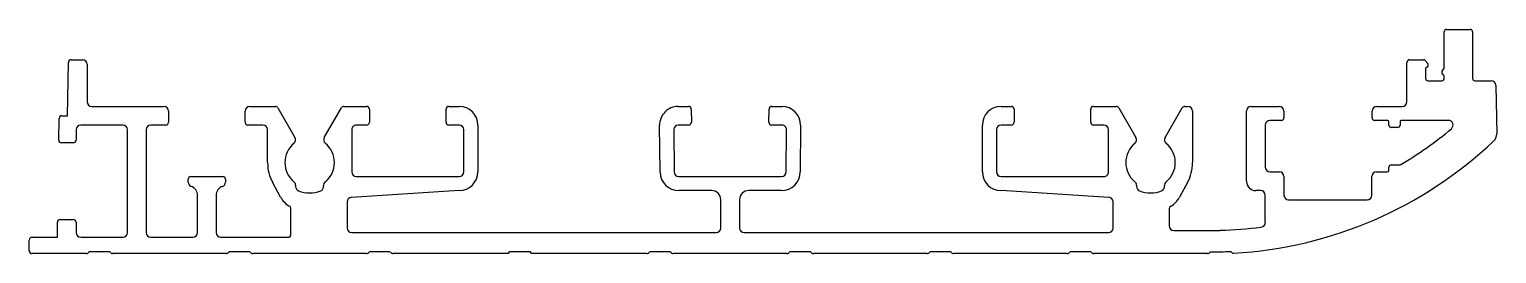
# Model space of a CAD drawing. Extents: x 2408 to 2565, y 1571 to 1595.
import ezdxf

# ---------------------------------------------------------------- set-up
doc = ezdxf.new("R2010")
doc.units = 0
doc.layers.get('0').update_dxf_attribs({"linetype": 'CONTINUOUS'})

msp = doc.modelspace()

# ---------------------------------------------------------------- linework, layer by layer
for p, q in [((2559.17, 1595.42), (2561.7, 1595.42)), ((2558.92, 1591.25), (2558.92, 1595.17)), ((2561.95, 1595.17), (2561.95, 1590.18)), ((2411.58, 1586.18), (2411.68, 1591.88)), ((2411.98, 1592.18), (2413.18, 1592.18)), ((2413.68, 1591.68), (2413.68, 1587.68)), ((2554.92, 1587.68), (2554.92, 1591.88)), ((2555.22, 1592.18), (2556.7, 1592.18)), ((2556.89, 1592.09), (2557.15, 1591.78)), ((2556.92, 1591.2), (2556.92, 1590.18)), ((2558.69, 1590.98), (2558.92, 1591.25)), ((2557.17, 1589.93), (2558.67, 1589.93)), ((2558.92, 1590.18), (2558.92, 1590.4)), ((2562.2, 1589.93), (2563.94, 1589.93)), ((2564.44, 1589.43), (2564.53, 1584.24)), ((2410.99, 1586.18), (2411.58, 1586.18)), ((2414.18, 1587.18), (2421.9, 1587.18)), ((2422.4, 1586.68), (2422.4, 1585.48)), ((2430.6, 1585.48), (2430.6, 1586.68)), ((2431.1, 1587.18), (2433.84, 1587.18)), ((2434.1, 1587.03), (2435.93, 1583.85)), ((2439.07, 1583.85), (2440.9, 1587.03)), ((2441.16, 1587.18), (2443.6, 1587.18)), ((2443.9, 1586.88), (2443.9, 1585.48)), ((2452.1, 1585.48), (2452.1, 1586.88)), ((2452.4, 1587.18), (2453.5, 1587.18)), ((2476.94, 1587.18), (2478.04, 1587.18)), ((2478.34, 1586.89), (2478.35, 1585.49)), ((2486.64, 1585.49), (2486.66, 1586.89)), ((2486.96, 1587.18), (2488.06, 1587.18)), ((2511.49, 1587.18), (2512.59, 1587.18)), ((2512.89, 1586.88), (2512.89, 1585.48)), ((2521.09, 1585.48), (2521.09, 1586.88)), ((2521.39, 1587.18), (2523.83, 1587.18)), ((2524.09, 1587.03), (2525.93, 1583.85)), ((2529.06, 1583.85), (2530.89, 1587.03)), ((2531.15, 1587.18), (2531.49, 1587.18)), ((2531.99, 1586.68), (2531.99, 1581.17)), ((2537.76, 1579.18), (2537.76, 1586.68)), ((2538.25, 1587.18), (2541.26, 1587.18)), ((2541.76, 1586.68), (2541.76, 1585.98)), ((2551.19, 1585.98), (2551.19, 1586.68)), ((2551.69, 1587.18), (2554.42, 1587.18)), ((2410.65, 1583.58), (2410.69, 1585.88)), ((2412.5, 1584.68), (2412.5, 1583.58)), ((2417.5, 1585.18), (2413, 1585.18)), ((2418, 1573.68), (2418, 1584.68)), ((2420, 1584.68), (2420, 1573.68)), ((2422.1, 1585.18), (2420.5, 1585.18)), ((2432.5, 1585.18), (2430.9, 1585.18)), ((2433, 1581.17), (2433, 1584.68)), ((2442, 1584.67), (2442, 1580.17)), ((2443.6, 1585.18), (2442.5, 1585.18)), ((2453.5, 1585.18), (2452.4, 1585.18)), ((2454, 1580.18), (2454, 1584.68)), ((2455.5, 1585.18), (2455.5, 1580.18)), ((2475, 1580.14), (2474.95, 1585.16)), ((2476.46, 1584.67), (2476.5, 1580.17)), ((2478.05, 1585.19), (2476.95, 1585.18)), ((2488.04, 1585.18), (2486.94, 1585.19)), ((2488.5, 1580.18), (2488.54, 1584.67)), ((2490.04, 1585.16), (2490, 1580.18)), ((2509.49, 1580.18), (2509.49, 1585.18)), ((2510.99, 1584.68), (2510.99, 1580.18)), ((2512.59, 1585.18), (2511.49, 1585.18)), ((2522.49, 1585.18), (2521.39, 1585.18)), ((2522.99, 1580.18), (2522.99, 1584.68)), ((2539.77, 1585.18), (2539.77, 1580.68)), ((2541.46, 1585.68), (2540.27, 1585.68)), ((2552.9, 1585.68), (2551.49, 1585.68)), ((2553, 1585.17), (2553, 1585.58)), ((2553.94, 1584.93), (2553.25, 1584.93)), ((2554.19, 1585.58), (2554.19, 1585.17)), ((2559.36, 1585.68), (2554.29, 1585.68)), ((2412.2, 1583.28), (2410.95, 1583.28)), ((2424.8, 1579.68), (2428.2, 1579.68)), ((2442.5, 1579.68), (2453.5, 1579.68)), ((2477, 1579.68), (2488, 1579.68)), ((2511.49, 1579.68), (2522.49, 1579.68)), ((2540.27, 1580.18), (2541.27, 1580.18)), ((2541.77, 1579.68), (2541.77, 1577.68)), ((2551.17, 1577.68), (2551.17, 1579.68)), ((2551.67, 1580.18), (2552.62, 1580.18)), ((2553, 1580.32), (2553, 1580.68)), ((2553.25, 1580.93), (2554.14, 1580.93)), ((2424.5, 1579.09), (2424.5, 1579.38)), ((2428.5, 1579.38), (2428.5, 1579.09)), ((2434.39, 1577.46), (2433.55, 1579.02)), ((2436, 1578.74), (2436, 1578.61)), ((2453.5, 1578.18), (2441.97, 1577.45)), ((2480.5, 1578.18), (2477, 1578.18)), ((2488, 1578.18), (2484.5, 1578.18)), ((2523.03, 1577.45), (2511.49, 1578.18)), ((2525.99, 1578.74), (2525.99, 1578.61)), ((2531.45, 1579.03), (2530.6, 1577.46)), ((2539.27, 1578.18), (2538.76, 1578.18)), ((2425.5, 1573.68), (2425.5, 1577.68)), ((2427.5, 1577.68), (2427.5, 1573.68)), ((2441.5, 1576.96), (2441.5, 1574.18)), ((2481.5, 1574.18), (2481.5, 1577.18)), ((2483.5, 1577.18), (2483.5, 1574.18)), ((2523.49, 1574.18), (2523.49, 1576.96)), ((2539.77, 1574.75), (2539.77, 1577.68)), ((2542.27, 1577.18), (2550.67, 1577.18)), ((2410.8, 1575.08), (2412.2, 1575.08)), ((2435.5, 1573.48), (2435.5, 1576.24)), ((2529.49, 1576.24), (2529.49, 1574.41)), ((2410.5, 1573.18), (2410.5, 1574.78)), ((2412.5, 1574.78), (2412.5, 1573.68)), ((2442, 1573.68), (2481, 1573.68)), ((2484, 1573.68), (2522.99, 1573.68)), ((2529.99, 1573.92), (2534.94, 1573.92)), ((2407.5, 1571.73), (2407.5, 1572.88)), ((2407.8, 1573.18), (2410.5, 1573.18)), ((2413, 1573.18), (2417.5, 1573.18)), ((2420.5, 1573.18), (2425, 1573.18)), ((2428, 1573.18), (2435.2, 1573.18)), ((2413.59, 1571.43), (2407.8, 1571.43)), ((2416.14, 1571.63), (2413.87, 1571.63)), ((2428.59, 1571.43), (2416.42, 1571.43)), ((2431.14, 1571.63), (2428.87, 1571.63)), ((2443.58, 1571.43), (2431.42, 1571.43)), ((2446.13, 1571.63), (2443.87, 1571.63)), ((2458.75, 1571.43), (2446.42, 1571.43)), ((2458.87, 1571.63), (2458.75, 1571.43)), ((2461.12, 1571.63), (2458.87, 1571.63)), ((2461.25, 1571.43), (2461.12, 1571.63)), ((2473.58, 1571.43), (2461.25, 1571.43)), ((2476.13, 1571.63), (2473.86, 1571.63)), ((2488.58, 1571.43), (2476.41, 1571.43)), ((2491.13, 1571.63), (2488.86, 1571.63)), ((2503.58, 1571.43), (2491.41, 1571.43)), ((2506.13, 1571.63), (2503.86, 1571.63)), ((2518.58, 1571.43), (2506.41, 1571.43)), ((2521.13, 1571.63), (2518.86, 1571.63)), ((2533.58, 1571.43), (2521.41, 1571.43))]:
    msp.add_line(p, q)
for centre, radius, start, end in [((2559.17, 1595.17), 0.25, 90, 180), ((2561.7, 1595.17), 0.25, 0, 90), ((2411.98, 1591.88), 0.3, 90, 179), ((2413.18, 1591.68), 0.5, 0, 90), ((2555.22, 1591.88), 0.3, 90, 180), ((2556.7, 1591.93), 0.25, 40.0241, 90), ((2557.12, 1591.2), 0.2, 111.4351, 180), ((2556.96, 1591.62), 0.25, 291.4351, 40), ((2558.89, 1590.82), 0.25, 140, 248.5651), ((2557.17, 1590.18), 0.25, 180, 270), ((2558.67, 1590.18), 0.25, 270, 0), ((2558.72, 1590.4), 0.2, 0, 68.5651), ((2562.2, 1590.18), 0.25, 180, 270), ((2563.94, 1589.43), 0.5, 1, 90), ((2414.18, 1587.68), 0.5, 180, 270), ((2554.42, 1587.68), 0.5, 270, 360), ((2410.99, 1585.88), 0.3, 90, 179), ((2421.9, 1586.68), 0.5, 360, 90), ((2431.1, 1586.68), 0.5, 90, 180), ((2433.84, 1586.88), 0.3, 30, 90), ((2441.16, 1586.88), 0.3, 90, 150), ((2443.6, 1586.88), 0.3, 0, 90), ((2452.4, 1586.88), 0.3, 90, 180), ((2453.5, 1585.18), 2, 0, 90), ((2476.95, 1585.18), 2, 90.5, 180.5018), ((2478.04, 1586.88), 0.3, 0.5, 90.5), ((2486.96, 1586.88), 0.3, 89.5, 179.5), ((2488.04, 1585.18), 2, 359.5, 89.5), ((2511.49, 1585.18), 2, 90, 180), ((2512.59, 1586.88), 0.3, 360, 90), ((2521.39, 1586.88), 0.3, 90, 180), ((2523.83, 1586.88), 0.3, 30, 90), ((2531.15, 1586.88), 0.3, 90, 150), ((2531.49, 1586.68), 0.5, 360, 90), ((2538.25, 1586.68), 0.495, 90, 180), ((2541.26, 1586.68), 0.5, 360, 90), ((2541.46, 1585.98), 0.3, 270, 0), ((2551.69, 1586.68), 0.5, 90, 180), ((2551.49, 1585.98), 0.3, 180, 270), ((2413, 1584.68), 0.5, 90, 180), ((2417.5, 1584.68), 0.5, 0, 90), ((2420.5, 1584.68), 0.5, 90, 180), ((2422.1, 1585.48), 0.3, 270, 0), ((2430.9, 1585.48), 0.3, 180, 270), ((2432.5, 1584.68), 0.5, 0, 90), ((2442.5, 1584.68), 0.5, 90, 180.6583), ((2443.6, 1585.48), 0.3, 270, 0), ((2452.4, 1585.48), 0.3, 180, 270), ((2453.5, 1584.68), 0.5, 0, 90), ((2476.96, 1584.68), 0.5, 90.5, 180.5), ((2478.05, 1585.49), 0.3, 270.5, 0.5), ((2486.94, 1585.49), 0.3, 179.5, 269.5), ((2488.04, 1584.68), 0.5, 359.4998, 89.5), ((2511.49, 1584.68), 0.5, 90, 180), ((2512.59, 1585.48), 0.3, 270, 0), ((2521.39, 1585.48), 0.3, 180, 270), ((2522.49, 1584.68), 0.5, 0.6583, 90), ((2540.27, 1585.18), 0.5, 90, 180), ((2552.9, 1585.58), 0.1, 0, 90), ((2553.25, 1585.17), 0.247, 180, 270), ((2553.94, 1585.17), 0.247, 270, 360), ((2554.29, 1585.58), 0.1, 90, 180), ((2533.93, 1615.46), 40.05, 300.5158, 310.0223), ((2559.36, 1585.18), 0.5, 310.0223, 90), ((2410.95, 1583.58), 0.3, 179, 270), ((2412.2, 1583.58), 0.3, 270, 0), ((2437.5, 1581.17), 2.65, 129.4287, 230.5859), ((2435.5, 1583.6), 0.5, 309.3366, 30), ((2439.5, 1583.6), 0.5, 150, 230.6635), ((2437.5, 1581.17), 2.65, 309.4141, 50.5713), ((2527.49, 1581.17), 2.65, 129.4287, 230.5859), ((2525.49, 1583.6), 0.5, 309.3366, 30), ((2529.49, 1583.6), 0.5, 150, 230.6635), ((2527.49, 1581.17), 2.65, 309.4141, 50.5713), ((2533.91, 1615.46), 44.05, 273.2243, 313.4725), ((2563.53, 1584.22), 1, 313.4725, 1), ((2424.8, 1579.38), 0.3, 90, 180), ((2428.2, 1579.38), 0.3, 0, 90), ((2437.5, 1581.17), 4.5, 180, 208.4734), ((2442.5, 1580.18), 0.5, 180.6583, 270), ((2453.5, 1580.18), 0.5, 270, 0), ((2453.5, 1580.18), 2, 270, 0), ((2477, 1580.18), 2, 181.0018, 270), ((2477, 1580.18), 0.5, 180.5, 270), ((2488, 1580.18), 2, 270, 0), ((2488, 1580.18), 0.5, 270, 360), ((2511.49, 1580.18), 2, 180, 270), ((2511.49, 1580.18), 0.5, 180, 270), ((2522.49, 1580.18), 0.5, 270, 0.6583), ((2527.49, 1581.17), 4.5, 331.5379, 360), ((2540.27, 1580.68), 0.5, 180, 270), ((2541.27, 1579.68), 0.5, 0, 90), ((2551.67, 1579.68), 0.5, 90, 180), ((2552.62, 1581.17), 0.99, 270, 288.7286), ((2552.9, 1580.32), 0.1, 288.7311, 0), ((2553.25, 1580.68), 0.247, 90, 180), ((2554.14, 1581.18), 0.25, 270, 300.5158), ((2425, 1579.09), 0.5, 180, 250.5288), ((2424.5, 1577.68), 1, 0, 70.5288), ((2428.5, 1577.68), 1, 109.4712, 180), ((2428, 1579.09), 0.5, 289.4712, 0), ((2435.5, 1578.74), 0.5, 360, 50.5859), ((2436.5, 1578.61), 0.5, 180, 248.6095), ((2437.5, 1581.17), 3.25, 248.666, 291.334), ((2438.5, 1578.61), 0.5, 291.3905, 6.7237), ((2439.49, 1578.73), 0.5, 128.3114, 187.3009), ((2480.5, 1577.18), 1, 0, 90), ((2484.5, 1577.18), 1, 90, 180), ((2525.49, 1578.74), 0.5, 360, 50.5859), ((2526.49, 1578.61), 0.5, 180, 248.6095), ((2527.49, 1581.17), 3.25, 248.666, 291.334), ((2528.49, 1578.61), 0.5, 291.3905, 6.7237), ((2529.48, 1578.73), 0.5, 128.3114, 187.3009), ((2538.76, 1579.18), 1, 180, 270), ((2539.27, 1577.68), 0.5, 0, 90), ((2436.5, 1578.61), 2.4, 208.4621, 241.2178), ((2442, 1576.96), 0.495, 93.6052, 180), ((2523, 1576.96), 0.495, 360, 86.3948), ((2528.49, 1578.61), 2.4, 298.7822, 331.5379), ((2542.27, 1577.68), 0.5, 180, 270), ((2550.67, 1577.68), 0.5, 270, 0), ((2410.8, 1574.78), 0.3, 90, 180), ((2412.2, 1574.78), 0.3, 0, 90), ((2435.2, 1576.24), 0.3, 360, 61.2178), ((2529.79, 1576.24), 0.3, 118.7822, 180), ((2413, 1573.68), 0.5, 180, 270), ((2417.5, 1573.68), 0.5, 270, 0), ((2420.5, 1573.68), 0.5, 180, 270), ((2425, 1573.68), 0.5, 270, 0), ((2428, 1573.68), 0.5, 180, 270), ((2435.2, 1573.48), 0.3, 270, 0), ((2442, 1574.18), 0.5, 180, 270), ((2481, 1574.18), 0.5, 270, 0), ((2484, 1574.18), 0.5, 180, 270), ((2522.99, 1574.18), 0.5, 270, 360), ((2529.99, 1574.41), 0.495, 180, 270), ((2534.94, 1574.41), 0.495, 270, 271.4392), ((2533.91, 1615.41), 41.5, 271.4392, 277.5188), ((2539.28, 1574.75), 0.495, 277.5188, 0), ((2407.8, 1572.88), 0.3, 90, 180), ((2407.8, 1571.73), 0.3, 180, 270), ((2413.59, 1571.73), 0.3, 270, 340.5288), ((2416.42, 1571.73), 0.3, 199.4712, 270), ((2428.59, 1571.73), 0.3, 270, 340.5288), ((2431.42, 1571.73), 0.3, 199.4712, 270), ((2443.58, 1571.73), 0.3, 270, 340.5288), ((2446.42, 1571.73), 0.3, 199.4712, 270), ((2473.58, 1571.73), 0.3, 270, 340.5288), ((2476.41, 1571.73), 0.3, 199.4712, 270), ((2488.58, 1571.73), 0.3, 270, 340.5288), ((2491.41, 1571.73), 0.3, 199.4712, 270), ((2503.58, 1571.73), 0.3, 270, 340.5288), ((2506.41, 1571.73), 0.3, 199.4712, 270), ((2518.58, 1571.73), 0.3, 270, 340.5288), ((2521.41, 1571.73), 0.3, 199.4712, 270), ((2533.58, 1571.73), 0.3, 270, 340.5622), ((2534.42, 1601.69), 30.07, 268.9251, 273.1908), ((2536.37, 1571.78), 0.3, 202.5046, 273.2243)]:
    msp.add_arc(centre, radius, start, end)

doc.saveas('drawing.dxf')
